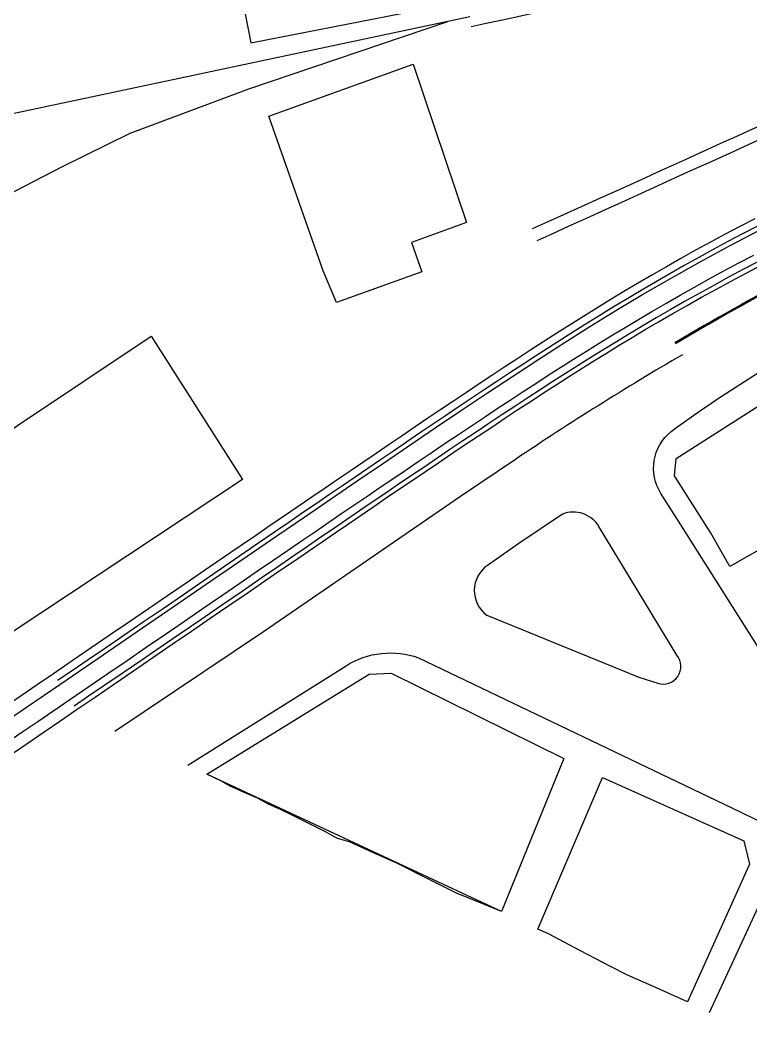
# Model space of a CAD drawing. Header units: metres. Extents: x 320405 to 332543, y 7395686 to 7410003.
# Drawn here: x 325060.8 to 325160.2, y 7397753.1 to 7397889.9 of the extents above; entities that cross this region are included whole.
import ezdxf

# ---------------------------------------------------------------- set-up
doc = ezdxf.new("R2010")
doc.units = ezdxf.units.M
doc.header["$LTSCALE"] = 10
doc.header["$MEASUREMENT"] = 0
doc.linetypes.add('CONTINUO', pattern=[0])
for name, color, linetype in [('Edificações', 30, 'Continuous'), ('Linha Férrea', 20, 'Continuous'), ('T-MURO', 30, 'CONTINUO'), ('T-TRILHO', 20, 'CONTINUO'), ('Vias Primárias', 230, 'Continuous')]:
    doc.layers.add(name, color=color, linetype=linetype)

# ---------------------------------------------------------------- blocks, each defined once
blk = doc.blocks.new('topografia ÁGUA BRANCA - LAPA_X')
at = {"layer": 'T-MURO', "ltscale": 5}
for radius in [312.1, 311.95]:
    blk.add_arc((152667.43, 253421.7), radius, 114.1726, 120.9567, dxfattribs=at)
at = {"layer": 'T-TRILHO', "ltscale": 5, "flags": 128}
for points in [[(152545.99, 253746.01), (152545.3, 253745.91), (152544.48, 253745.79), (152543.55, 253745.64), (152542.49, 253745.48), (152541.31, 253745.28), (152540, 253745.06), (152538.55, 253744.8), (152536.98, 253744.52), (152535.26, 253744.2), (152533.41, 253743.85), (152531.16, 253743.4), (152528.78, 253742.91), (152526.28, 253742.4), (152523.69, 253741.86), (152521, 253741.3), (152518.24, 253740.72), (152515.42, 253740.12), (152512.55, 253739.51), (152509.64, 253738.89), (152506.71, 253738.26), (152503.54, 253737.58), (152500.38, 253736.9), (152497.27, 253736.22), (152494.23, 253735.56), (152491.3, 253734.93), (152488.49, 253734.32), (152485.84, 253733.74), (152483.37, 253733.21), (152481.12, 253732.72), (152479.1, 253732.29)], [(152487.51, 253704.84), (152489.53, 253705.75), (152491.76, 253706.76), (152494.17, 253707.86), (152496.74, 253709.03), (152499.43, 253710.25), (152502.21, 253711.52), (152505.04, 253712.81), (152507.89, 253714.12), (152510.73, 253715.41), (152513.52, 253716.69), (152515.57, 253717.62), (152517.55, 253718.53), (152519.46, 253719.4), (152521.33, 253720.24), (152523.15, 253721.05), (152524.94, 253721.85), (152526.7, 253722.62), (152528.44, 253723.38), (152530.18, 253724.12), (152531.91, 253724.85), (152533.71, 253725.63), (152535.52, 253726.41), (152537.34, 253727.17), (152539.19, 253727.92), (152541.06, 253728.66), (152542.95, 253729.39), (152544.88, 253730.11), (152546.85, 253730.82), (152548.86, 253731.51), (152550.91, 253732.19), (152553.21, 253732.88), (152555.55, 253733.54), (152557.93, 253734.19), (152560.33, 253734.82), (152562.76, 253735.44), (152565.2, 253736.03), (152567.64, 253736.6), (152570.09, 253737.15), (152572.52, 253737.68), (152574.94, 253738.18), (152577.27, 253738.63), (152579.58, 253739.06), (152581.85, 253739.46), (152584.09, 253739.84), (152586.29, 253740.18), (152588.45, 253740.5), (152590.56, 253740.79), (152592.62, 253741.06), (152594.63, 253741.3), (152596.59, 253741.51), (152598.34, 253741.67), (152600.04, 253741.81), (152601.69, 253741.92), (152603.29, 253742.01), (152604.85, 253742.08), (152606.38, 253742.12), (152607.87, 253742.14), (152609.33, 253742.14), (152610.77, 253742.12), (152612.19, 253742.08), (152613.74, 253742.01), (152615.28, 253741.92), (152616.79, 253741.82), (152618.28, 253741.71), (152619.73, 253741.59), (152621.15, 253741.46), (152622.52, 253741.32), (152623.85, 253741.18), (152625.13, 253741.04), (152626.35, 253740.89), (152627.36, 253740.79), (152628.31, 253740.68), (152629.22, 253740.58), (152630.08, 253740.48), (152630.9, 253740.38), (152631.69, 253740.27), (152632.45, 253740.17), (152633.18, 253740.06), (152633.9, 253739.95), (152634.6, 253739.84), (152635.38, 253739.72), (152636.14, 253739.59), (152636.9, 253739.46), (152637.64, 253739.33), (152638.39, 253739.2), (152639.12, 253739.07), (152639.85, 253738.93), (152640.57, 253738.79), (152641.29, 253738.65), (152642, 253738.51), (152642.66, 253738.38), (152643.32, 253738.26), (152643.99, 253738.13), (152644.65, 253737.99), (152645.33, 253737.86), (152646.01, 253737.71), (152646.72, 253737.56), (152647.44, 253737.41), (152648.18, 253737.24), (152648.94, 253737.07), (152649.91, 253736.84), (152650.9, 253736.6), (152651.91, 253736.36), (152652.92, 253736.11), (152653.92, 253735.87), (152654.92, 253735.62), (152655.91, 253735.38), (152656.87, 253735.14), (152657.8, 253734.91), (152658.69, 253734.69), (152659.33, 253734.53), (152659.93, 253734.39), (152660.5, 253734.26), (152661.04, 253734.13), (152661.55, 253734.01), (152662.04, 253733.89), (152662.51, 253733.77), (152662.98, 253733.65), (152663.44, 253733.53), (152663.89, 253733.41), (152664.47, 253733.25), (152665.04, 253733.09), (152665.62, 253732.93), (152666.2, 253732.76), (152666.77, 253732.59), (152667.34, 253732.41), (152667.9, 253732.24), (152668.46, 253732.06), (152669, 253731.89), (152669.53, 253731.71), (152669.97, 253731.56), (152670.39, 253731.41), (152670.81, 253731.25), (152671.23, 253731.1), (152671.64, 253730.93), (152672.07, 253730.77), (152672.5, 253730.6), (152672.94, 253730.42), (152673.39, 253730.23), (152673.87, 253730.04), (152674.55, 253729.75), (152675.24, 253729.46), (152675.95, 253729.17), (152676.65, 253728.88), (152677.34, 253728.59), (152678.01, 253728.31), (152678.67, 253728.05), (152679.28, 253727.8), (152679.86, 253727.57), (152680.39, 253727.36)], [(152488.13, 253703.25), (152490.16, 253704.16), (152492.41, 253705.18), (152494.84, 253706.29), (152497.42, 253707.46), (152500.13, 253708.7), (152502.92, 253709.97), (152505.76, 253711.28), (152508.63, 253712.59), (152511.49, 253713.89), (152514.3, 253715.17), (152516.35, 253716.11), (152518.34, 253717.01), (152520.26, 253717.88), (152522.13, 253718.73), (152523.96, 253719.54), (152525.74, 253720.33), (152527.5, 253721.11), (152529.24, 253721.86), (152530.97, 253722.6), (152532.69, 253723.33), (152534.47, 253724.1), (152536.25, 253724.87), (152538.05, 253725.62), (152539.87, 253726.36), (152541.71, 253727.1), (152543.58, 253727.82), (152545.49, 253728.53), (152547.43, 253729.24), (152549.42, 253729.93), (152551.45, 253730.6), (152553.76, 253731.29), (152556.12, 253731.96), (152558.51, 253732.62), (152560.93, 253733.26), (152563.37, 253733.88), (152565.82, 253734.48), (152568.27, 253735.06), (152570.72, 253735.61), (152573.15, 253736.14), (152575.55, 253736.64), (152577.82, 253737.08), (152580.06, 253737.49), (152582.26, 253737.87), (152584.42, 253738.23), (152586.55, 253738.56), (152588.63, 253738.86), (152590.66, 253739.13), (152592.65, 253739.38), (152594.59, 253739.6), (152596.48, 253739.8), (152598.22, 253739.96), (152599.91, 253740.1), (152601.56, 253740.22), (152603.16, 253740.32), (152604.73, 253740.39), (152606.26, 253740.44), (152607.76, 253740.47), (152609.24, 253740.48), (152610.69, 253740.47), (152612.12, 253740.44), (152613.66, 253740.38), (152615.18, 253740.29), (152616.68, 253740.2), (152618.15, 253740.09), (152619.58, 253739.97), (152620.98, 253739.84), (152622.34, 253739.7), (152623.65, 253739.56), (152624.91, 253739.42), (152626.12, 253739.28), (152627.12, 253739.17), (152628.07, 253739.07), (152628.97, 253738.96), (152629.83, 253738.86), (152630.65, 253738.76), (152631.43, 253738.65), (152632.18, 253738.55), (152632.91, 253738.44), (152633.63, 253738.33), (152634.32, 253738.22), (152635.07, 253738.1), (152635.81, 253737.98), (152636.55, 253737.85), (152637.27, 253737.72), (152637.99, 253737.59), (152638.71, 253737.46), (152639.42, 253737.33), (152640.12, 253737.19), (152640.82, 253737.06), (152641.52, 253736.92), (152642.1, 253736.81), (152642.68, 253736.7), (152643.28, 253736.59), (152643.9, 253736.47), (152644.55, 253736.33), (152645.24, 253736.19), (152645.98, 253736.03), (152646.78, 253735.86), (152647.63, 253735.66), (152648.56, 253735.45), (152649.92, 253735.14), (152651.34, 253734.8), (152652.81, 253734.45), (152654.33, 253734.08), (152655.87, 253733.71), (152657.43, 253733.33), (152658.99, 253732.94), (152660.54, 253732.55), (152662.06, 253732.16), (152663.55, 253731.78), (152664.74, 253731.45), (152665.88, 253731.13), (152666.98, 253730.81), (152668.03, 253730.5), (152669.03, 253730.2), (152670, 253729.91), (152670.92, 253729.62), (152671.8, 253729.34), (152672.65, 253729.06), (152673.46, 253728.79), (152674.3, 253728.49), (152675.11, 253728.21), (152675.87, 253727.93), (152676.6, 253727.66), (152677.28, 253727.41), (152677.92, 253727.17), (152678.51, 253726.95), (152679.05, 253726.74), (152679.54, 253726.56), (152679.98, 253726.4)]]:
    blk.add_lwpolyline(points, dxfattribs=at)
at = {"layer": 'T-TRILHO', "ltscale": 5}
for points in [[(152517.72, 253706.25), (152515.71, 253705.2), (152513.7, 253704.13), (152511.69, 253703.05), (152509.69, 253701.94), (152507.7, 253700.83), (152505.72, 253699.7), (152503.75, 253698.56), (152501.8, 253697.42), (152499.94, 253696.3), (152498.09, 253695.18), (152496.26, 253694.05), (152494.44, 253692.92), (152492.63, 253691.78), (152490.84, 253690.64), (152489.06, 253689.49), (152487.29, 253688.34), (152485.53, 253687.18), (152483.77, 253686.02), (152482.02, 253684.87), (152480.28, 253683.71), (152478.54, 253682.55), (152476.8, 253681.38), (152475.06, 253680.21), (152473.32, 253679.03), (152471.57, 253677.85), (152469.82, 253676.65), (152468.06, 253675.45), (152466.29, 253674.24), (152464.59, 253673.08), (152462.87, 253671.91), (152461.12, 253670.72), (152459.35, 253669.51), (152457.55, 253668.27), (152455.71, 253667.01), (152453.82, 253665.71), (152451.88, 253664.38), (152449.88, 253663.01), (152447.82, 253661.6), (152445.42, 253659.95), (152442.97, 253658.27), (152440.46, 253656.55), (152437.92, 253654.81), (152435.35, 253653.04), (152432.76, 253651.27), (152430.16, 253649.48), (152427.57, 253647.7), (152424.99, 253645.93), (152422.43, 253644.18), (152420.22, 253642.66), (152418.04, 253641.16), (152415.87, 253639.67)], [(152414.59, 253636.75), (152418.92, 253639.72), (152423.32, 253642.73), (152428.48, 253646.27), (152433.68, 253649.85), (152438.86, 253653.41), (152443.92, 253656.89), (152448.78, 253660.23), (152452.81, 253663), (152456.61, 253665.61), (152460.22, 253668.1), (152463.71, 253670.49), (152467.13, 253672.82), (152470.73, 253675.28), (152474.31, 253677.72), (152477.87, 253680.12), (152481.42, 253682.49), (152484.96, 253684.83), (152488.4, 253687.09), (152491.85, 253689.33), (152495.33, 253691.53), (152498.87, 253693.72), (152502.48, 253695.9), (152506.35, 253698.15), (152510.3, 253700.38), (152514.31, 253702.57), (152518.36, 253704.71)], [(152518.09, 253705.24), (152516.08, 253704.19), (152514.08, 253703.13), (152512.09, 253702.05), (152510.11, 253700.95), (152508.13, 253699.85), (152506.17, 253698.73), (152504.23, 253697.6), (152502.31, 253696.47), (152500.46, 253695.37), (152498.63, 253694.26), (152496.82, 253693.15), (152495.03, 253692.03), (152493.24, 253690.91), (152491.47, 253689.78), (152489.71, 253688.65), (152487.95, 253687.51), (152486.2, 253686.37), (152484.46, 253685.21), (152482.7, 253684.06), (152480.95, 253682.89), (152479.2, 253681.72), (152477.45, 253680.55), (152475.69, 253679.36), (152473.93, 253678.17), (152472.17, 253676.98), (152470.41, 253675.77), (152468.64, 253674.56), (152466.86, 253673.34), (152465.15, 253672.18), (152463.44, 253671.01), (152461.7, 253669.82), (152459.94, 253668.61), (152458.14, 253667.38), (152456.3, 253666.12), (152454.42, 253664.82), (152452.49, 253663.5), (152450.5, 253662.13), (152448.44, 253660.71), (152445.69, 253658.82), (152442.91, 253656.9), (152440.12, 253654.97), (152437.35, 253653.06), (152434.64, 253651.2), (152432.01, 253649.4), (152429.5, 253647.68), (152427.15, 253646.07), (152424.97, 253644.59), (152423.01, 253643.26)], [(152416, 253634.74), (152418.15, 253636.21), (152420.31, 253637.69), (152422.49, 253639.18), (152424.69, 253640.69), (152427.26, 253642.45), (152429.85, 253644.23), (152432.45, 253646.02), (152435.06, 253647.82), (152437.66, 253649.61), (152440.25, 253651.38), (152442.8, 253653.14), (152445.32, 253654.87), (152447.79, 253656.57), (152450.19, 253658.22), (152452.24, 253659.63), (152454.23, 253660.99), (152456.15, 253662.31), (152458.03, 253663.6), (152459.86, 253664.85), (152461.65, 253666.08), (152463.41, 253667.28), (152465.14, 253668.46), (152466.85, 253669.63), (152468.55, 253670.78), (152470.35, 253672.01), (152472.13, 253673.22), (152473.91, 253674.43), (152475.69, 253675.63), (152477.46, 253676.83), (152479.23, 253678.01), (152480.99, 253679.19), (152482.75, 253680.36), (152484.51, 253681.52), (152486.26, 253682.67), (152487.97, 253683.79), (152489.68, 253684.9), (152491.4, 253686), (152493.12, 253687.1), (152494.85, 253688.19), (152496.6, 253689.28), (152498.35, 253690.36), (152500.13, 253691.43), (152501.92, 253692.51), (152503.74, 253693.58), (152505.66, 253694.7), (152507.6, 253695.82), (152509.56, 253696.94), (152511.55, 253698.04), (152513.55, 253699.14), (152515.56, 253700.23), (152517.59, 253701.3)], [(152416.89, 253633.32), (152419.03, 253634.79), (152421.18, 253636.26), (152423.34, 253637.75), (152425.54, 253639.26), (152428.12, 253641.03), (152430.73, 253642.82), (152433.35, 253644.62), (152435.97, 253646.42), (152438.59, 253648.22), (152441.19, 253650.01), (152443.76, 253651.78), (152446.29, 253653.51), (152448.77, 253655.21), (152451.19, 253656.87), (152453.22, 253658.27), (152455.19, 253659.62), (152457.09, 253660.93), (152458.94, 253662.2), (152460.75, 253663.44), (152462.52, 253664.65), (152464.26, 253665.84), (152465.97, 253667.01), (152467.67, 253668.17), (152469.35, 253669.32), (152471.17, 253670.55), (152472.98, 253671.79), (152474.79, 253673.01), (152476.6, 253674.24), (152478.4, 253675.45), (152480.2, 253676.66), (152481.99, 253677.85), (152483.78, 253679.04), (152485.56, 253680.22), (152487.34, 253681.38), (152489.05, 253682.5), (152490.75, 253683.6), (152492.45, 253684.7), (152494.16, 253685.78), (152495.87, 253686.86), (152497.59, 253687.94), (152499.33, 253689.01), (152501.08, 253690.07), (152502.86, 253691.13), (152504.66, 253692.2), (152506.59, 253693.32), (152508.54, 253694.44), (152510.52, 253695.56), (152512.52, 253696.67), (152514.53, 253697.77), (152516.56, 253698.86), (152518.6, 253699.94)], [(152518.24, 253700.43), (152516.2, 253699.36), (152514.18, 253698.27), (152512.17, 253697.17), (152510.18, 253696.07), (152508.21, 253694.96), (152506.26, 253693.84), (152504.33, 253692.72), (152502.52, 253691.64), (152500.73, 253690.57), (152498.96, 253689.49), (152497.21, 253688.41), (152495.47, 253687.33), (152493.74, 253686.24), (152492.02, 253685.14), (152490.31, 253684.04), (152488.6, 253682.93), (152486.9, 253681.81), (152485.14, 253680.66), (152483.38, 253679.5), (152481.62, 253678.33), (152479.86, 253677.15), (152478.09, 253675.96), (152476.31, 253674.77), (152474.53, 253673.56), (152472.75, 253672.35), (152470.96, 253671.13), (152469.16, 253669.91), (152467.47, 253668.75), (152465.76, 253667.58), (152464.03, 253666.4), (152462.27, 253665.2), (152460.48, 253663.97), (152458.66, 253662.72), (152456.78, 253661.43), (152454.86, 253660.11), (152452.87, 253658.75), (152450.82, 253657.34), (152448.07, 253655.43), (152445.27, 253653.51), (152442.46, 253651.57), (152439.68, 253649.66), (152436.95, 253647.78), (152434.31, 253645.97), (152431.79, 253644.24), (152429.42, 253642.63), (152427.23, 253641.14), (152425.25, 253639.8)]]:
    blk.add_lwpolyline(points, dxfattribs=at)

msp = doc.modelspace()

# ---------------------------------------------------------------- linework, layer by layer
at = {"layer": 'Edificações'}
for points in [[(325145.8, 7397909.89), (325118.51, 7397904.05), (325116.8, 7397912.26), (325087.88, 7397906.38), (325089.84, 7397898.91), (325092.22, 7397886.79), (325148.18, 7397897.76)], [(325094.66, 7397876.84), (325114.27, 7397883.89), (325121.52, 7397862.35), (325114.06, 7397859.62), (325115.48, 7397855.67), (325103.84, 7397851.46), (325102.06, 7397855.78)], [(325078.65, 7397846.91), (325091.08, 7397827.39), (325055.78, 7397804.04), (325042.24, 7397822.6)], [(325086.22, 7397787.32), (325108.31, 7397800.93), (325111.28, 7397801.07), (325134.8, 7397789.46), (325126.3, 7397768.66)], [(325151.59, 7397756.34), (325147.47, 7397758.2), (325143.34, 7397760.03), (325141.21, 7397761.12), (325136.95, 7397763.36), (325132.68, 7397765.59), (325131.26, 7397766.25), (325140.03, 7397786.86), (325159.25, 7397778.25), (325160.02, 7397775.09), (325156.58, 7397767.41), (325151.6, 7397756.36)]]:
    msp.add_lwpolyline(points, close=True, dxfattribs=at)
for points in [[(325185.01, 7397831.31), (325157.35, 7397815.57), (325154.72, 7397820.2), (325149.83, 7397827.91), (325150.05, 7397830.24), (325175.89, 7397846.77)], [(325126.3, 7397768.66), (325123.98, 7397769.61), (325120.2, 7397771.15), (325116.18, 7397773.15), (325112.16, 7397775.16), (325108.89, 7397776.64), (325105.61, 7397778.13), (325104, 7397778.56), (325102.34, 7397779.47), (325098.01, 7397781.66), (325096.32, 7397782.46), (325094.63, 7397783.25), (325093.11, 7397784.05), (325091.21, 7397784.89), (325089.32, 7397785.73), (325088.23, 7397786.36), (325086.22, 7397787.32)]]:
    msp.add_lwpolyline(points, dxfattribs=at)
at = {"layer": 'Linha Férrea', "flags": 128}
for points in [[(325122, 7397890.35), (325045.01, 7397874.03), (325008.43, 7397860.4), (324989.2, 7397851.79), (324969.61, 7397842.34)], [(325002.01, 7397826.91), (325036.63, 7397850.28), (325051.19, 7397860.48), (325058.77, 7397865.96), (325066.58, 7397869.96), (325075.77, 7397874.49), (325091.95, 7397880.54), (325119, 7397889.71)]]:
    msp.add_lwpolyline(points, dxfattribs=at)
at = {"layer": 'Vias Primárias'}
for points in [[(325289.37, 7397801.6), (325268.52, 7397754.83), (325266.25, 7397749.86, -0.320996), (325258.33, 7397745.3), (325172.85, 7397786.21), (325150.15, 7397822.08), (325147.98, 7397825.5, -0.381423), (325149.38, 7397833.93, -0.036191), (325169.79, 7397846.82, -0.086637), (325217.78, 7397864.66, -0.086637)], [(325150.91, 7397844.38, 0.016138), (325128.21, 7397830.14), (325120.72, 7397825.1), (325093.91, 7397806.7), (325073.72, 7397793.11)], [(325083.62, 7397788.54), (325105.16, 7397802.08, -0.230015), (325115.01, 7397803.16), (325158.76, 7397782.2), (325160.88, 7397781.18, -0.325339), (325164.02, 7397775.36), (325154.54, 7397754.87)]]:
    msp.add_lwpolyline(points, format="xyb", dxfattribs=at)
msp.add_lwpolyline([(325128.66, 7397818.68), (325124.39, 7397815.72, 0.514758), (325124.29, 7397808.97), (325144.98, 7397800.5), (325147.56, 7397799.68, 0.749554), (325150.15, 7397803.51), (325139.55, 7397821.01, 0.36239), (325134.59, 7397822.71)], format="xyb", close=True, dxfattribs=at)

# ---------------------------------------------------------------- block references
at = {"rotation": 359.8966389496373}
msp.add_blockref('topografia ÁGUA BRANCA - LAPA_X', (172185.59, 7144432.18), dxfattribs=at)

doc.saveas('drawing.dxf')
